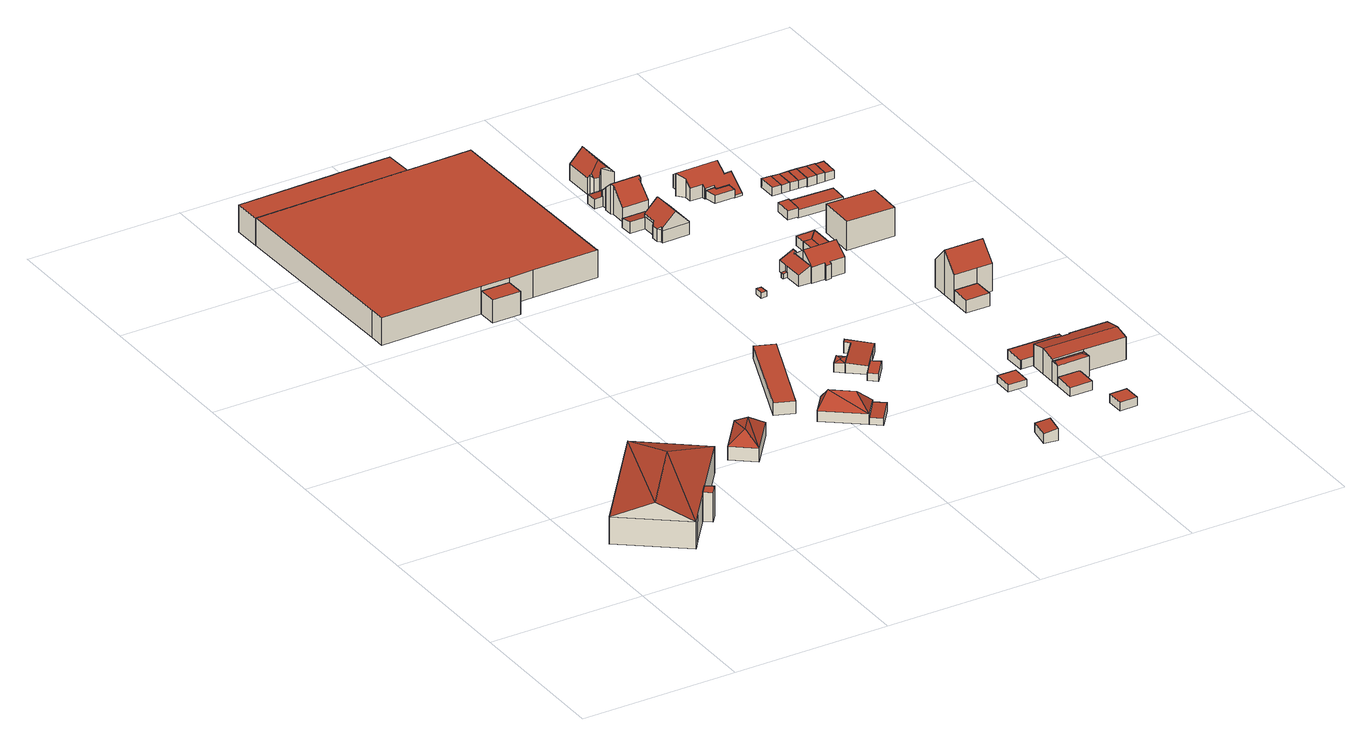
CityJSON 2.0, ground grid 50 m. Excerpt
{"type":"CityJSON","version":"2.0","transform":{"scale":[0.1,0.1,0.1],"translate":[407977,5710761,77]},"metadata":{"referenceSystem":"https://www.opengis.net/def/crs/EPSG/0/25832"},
"CityObjects":{
"building1":{"type":"Building","attributes":{"Gemeindeschluessel":"05978036","Geometrietyp2DReferenz":"3000","function":"31001_2000"},"children":["building1-1","building1-2"]},
"building1-1":{"type":"BuildingPart","attributes":{"roofType":"1000","measuredHeight":9.43},"parents":["building1"],"geometry":[{"type":"MultiSurface","lod":"2","boundaries":[[[0,1,2,3,4]],[[1,5,6,2]],[[5,7,8,9,6]],[[5,1,0,7]],[[9,3,2,6]],[[4,8,7,0]],[[4,3,9,8]]],"semantics":{"surfaces":[{"type":"WallSurface"},{"type":"RoofSurface"},{"type":"GroundSurface"},{"type":"ClosureSurface"}],"values":[0,0,0,1,2,0,3]}}]},
"building1-2":{"type":"BuildingPart","attributes":{"roofType":"5000","measuredHeight":14.11},"parents":["building1"],"geometry":[{"type":"MultiSurface","lod":"2","boundaries":[[[10,11,12,13]],[[11,14,15,12]],[[14,16,17,15]],[[16,18,19,17]],[[18,4,3,19]],[[8,20,21,9]],[[20,22,23,21]],[[22,24,25,23]],[[24,10,13,25]],[[18,16,26]],[[27,26,16]],[[16,14,11,10,24,27]],[[22,20,8,4,18,26]],[[27,22,26]],[[22,27,24]],[[13,12,15,17,19,3,9,21,23,25]],[[9,3,4,8]]],"semantics":{"surfaces":[{"type":"WallSurface"},{"type":"RoofSurface"},{"type":"GroundSurface"},{"type":"ClosureSurface"}],"values":[0,0,0,0,0,0,0,0,0,1,1,1,1,1,0,2,3]}}]},
"building2":{"type":"Building","attributes":{"Gemeindeschluessel":"05978036","Geometrietyp2DReferenz":"3000","function":"31001_2000","roofType":"3200","measuredHeight":8.14},"geometry":[{"type":"MultiSurface","lod":"2","boundaries":[[[28,29,30,31]],[[29,32,33,30]],[[32,34,35,33]],[[34,28,31,35]],[[32,29,36]],[[28,34,37]],[[37,29,28]],[[29,37,36]],[[34,36,37]],[[36,34,32]],[[31,30,33,35]]],"semantics":{"surfaces":[{"type":"WallSurface"},{"type":"RoofSurface"},{"type":"GroundSurface"}],"values":[0,0,0,0,1,1,1,1,1,1,2]}}]},
"building3":{"type":"Building","attributes":{"Gemeindeschluessel":"05978036","Geometrietyp2DReferenz":"3000","function":"31001_2000"},"children":["building3-1","building3-2","building3-3","building3-4"]},
"building3-1":{"type":"BuildingPart","attributes":{"roofType":"1000","measuredHeight":7.4},"parents":["building3"],"geometry":[{"type":"MultiSurface","lod":"2","boundaries":[[[38,39,40,41]],[[39,42,43,40]],[[42,44,45,43]],[[44,42,39,38]],[[41,40,43,45]],[[41,45,44,38]]],"semantics":{"surfaces":[{"type":"WallSurface"},{"type":"RoofSurface"},{"type":"GroundSurface"},{"type":"ClosureSurface"}],"values":[0,0,0,1,2,3]}}]},
"building3-2":{"type":"BuildingPart","attributes":{"roofType":"1000","measuredHeight":8.85},"parents":["building3"],"geometry":[{"type":"MultiSurface","lod":"2","boundaries":[[[46,47,48,49]],[[47,50,51,48]],[[50,52,51]],[[53,54,55]],[[53,56,57,54]],[[56,58,59,57]],[[58,60,61,59]],[[60,62,63,61]],[[62,60,58,56,53,50,47,46]],[[49,48,51,54,57,59,61,63]],[[55,52,50,53]],[[55,54,51,52]],[[49,63,62,46]]],"semantics":{"surfaces":[{"type":"WallSurface"},{"type":"RoofSurface"},{"type":"GroundSurface"},{"type":"ClosureSurface"}],"values":[0,0,0,0,0,0,0,0,1,2,0,3,3]}}]},
"building3-3":{"type":"BuildingPart","attributes":{"roofType":"5000","measuredHeight":5.62},"parents":["building3"],"geometry":[{"type":"MultiSurface","lod":"2","boundaries":[[[64,65,66,67]],[[65,55,54,66]],[[52,64,67,51]],[[68,69,65,64]],[[64,52,68]],[[52,55,69,68]],[[65,69,55]],[[67,66,54,51]],[[52,51,54,55]]],"semantics":{"surfaces":[{"type":"WallSurface"},{"type":"RoofSurface"},{"type":"GroundSurface"},{"type":"ClosureSurface"}],"values":[0,0,0,1,1,1,0,2,3]}}]},
"building3-4":{"type":"BuildingPart","attributes":{"roofType":"1000","measuredHeight":8.9},"parents":["building3"],"geometry":[{"type":"MultiSurface","lod":"2","boundaries":[[[70,71,72,73]],[[71,74,75,72]],[[74,76,38,41,75]],[[77,78,79,45,44]],[[78,80,81,79]],[[80,82,83,81]],[[82,84,46,49,83]],[[85,86,87,63,62]],[[86,88,89,87]],[[88,90,91,89]],[[90,92,93,91]],[[92,70,73,93]],[[92,90,88,86,85,84,82,80,78,77,76,74,71,70]],[[73,72,75,41,45,79,81,83,49,63,87,89,91,93]],[[44,38,76,77]],[[44,45,41,38]],[[62,46,84,85]],[[62,63,49,46]]],"semantics":{"surfaces":[{"type":"WallSurface"},{"type":"RoofSurface"},{"type":"GroundSurface"},{"type":"ClosureSurface"}],"values":[0,0,0,0,0,0,0,0,0,0,0,0,1,2,0,3,0,3]}}]},
"building4":{"type":"Building","attributes":{"Gemeindeschluessel":"05978036","Geometrietyp2DReferenz":"3000","function":"31001_1000","roofType":"3200","measuredHeight":8.25},"geometry":[{"type":"MultiSurface","lod":"2","boundaries":[[[94,95,96,97]],[[95,98,99,96]],[[98,100,101,99]],[[100,94,97,101]],[[98,95,102]],[[94,100,103]],[[102,94,103]],[[94,102,95]],[[98,103,100]],[[103,98,102]],[[97,96,99,101]]],"semantics":{"surfaces":[{"type":"WallSurface"},{"type":"RoofSurface"},{"type":"GroundSurface"}],"values":[0,0,0,0,1,1,1,1,1,1,2]}}]},
"building5":{"type":"Building","attributes":{"Gemeindeschluessel":"05978036","Geometrietyp2DReferenz":"3000","function":"31001_2000","roofType":"1000","measuredHeight":4.01},"geometry":[{"type":"MultiSurface","lod":"2","boundaries":[[[104,105,106,107]],[[105,108,109,106]],[[108,110,111,109]],[[110,112,113,111]],[[112,104,107,113]],[[112,110,108,105,104]],[[107,106,109,111,113]]],"semantics":{"surfaces":[{"type":"WallSurface"},{"type":"RoofSurface"},{"type":"GroundSurface"}],"values":[0,0,0,0,0,1,2]}}]},
"building6":{"type":"Building","attributes":{"Gemeindeschluessel":"05978036","Geometrietyp2DReferenz":"3000","function":"31001_2460","roofType":"2100","measuredHeight":2.81},"geometry":[{"type":"MultiSurface","lod":"2","boundaries":[[[114,115,116,117]],[[115,118,97,116]],[[118,119,101,97]],[[119,114,117,101]],[[119,118,115,114]],[[117,116,97,101]]],"semantics":{"surfaces":[{"type":"WallSurface"},{"type":"RoofSurface"},{"type":"GroundSurface"}],"values":[0,0,0,0,1,2]}}]},
"building7":{"type":"Building","attributes":{"Gemeindeschluessel":"05978036","Geometrietyp2DReferenz":"3000","function":"31001_2460","roofType":"1000","measuredHeight":2.35},"geometry":[{"type":"MultiSurface","lod":"2","boundaries":[[[120,121,122,123]],[[121,124,125,122]],[[124,126,127,125]],[[126,128,129,127]],[[128,120,123,129]],[[128,126,124,121,120]],[[123,122,125,127,129]]],"semantics":{"surfaces":[{"type":"WallSurface"},{"type":"RoofSurface"},{"type":"GroundSurface"}],"values":[0,0,0,0,0,1,2]}}]},
"building8":{"type":"Building","attributes":{"Gemeindeschluessel":"05978036","Geometrietyp2DReferenz":"3000","function":"31001_1000"},"children":["building8-1","building8-2"]},
"building8-1":{"type":"BuildingPart","attributes":{"roofType":"2100","measuredHeight":3.44},"parents":["building8"],"geometry":[{"type":"MultiSurface","lod":"2","boundaries":[[[130,131,132,133,134]],[[131,135,136,132]],[[135,137,138,136]],[[137,139,140,138]],[[139,141,142,140]],[[141,143,144,142]],[[143,145,146,144]],[[145,147,148,149,146]],[[145,143,141,139,137,135,131,130,147]],[[149,133,132,136,138,140,142,144,146]],[[134,148,147,130]],[[134,133,149,148]]],"semantics":{"surfaces":[{"type":"WallSurface"},{"type":"RoofSurface"},{"type":"GroundSurface"},{"type":"ClosureSurface"}],"values":[0,0,0,0,0,0,0,0,1,2,0,3]}}]},
"building8-2":{"type":"BuildingPart","attributes":{"roofType":"5000","measuredHeight":3.31},"parents":["building8"],"geometry":[{"type":"MultiSurface","lod":"2","boundaries":[[[148,150,151,149]],[[150,152,153,151]],[[152,134,133,153]],[[154,134,152]],[[155,154,152,150]],[[155,150,148]],[[154,155,148,134]],[[149,151,153,133]],[[149,133,134,148]]],"semantics":{"surfaces":[{"type":"WallSurface"},{"type":"RoofSurface"},{"type":"GroundSurface"},{"type":"ClosureSurface"}],"values":[0,0,0,1,1,1,1,2,3]}}]},
"building9":{"type":"Building","attributes":{"Gemeindeschluessel":"05978036","Geometrietyp2DReferenz":"3000","function":"31001_2000","roofType":"2100","measuredHeight":3.84},"geometry":[{"type":"MultiSurface","lod":"2","boundaries":[[[156,157,158,159]],[[157,160,161,158]],[[160,162,163,161]],[[162,156,159,163]],[[162,160,157,156]],[[159,158,161,163]]],"semantics":{"surfaces":[{"type":"WallSurface"},{"type":"RoofSurface"},{"type":"GroundSurface"}],"values":[0,0,0,0,1,2]}}]},
"building10":{"type":"Building","attributes":{"Gemeindeschluessel":"05978036","Geometrietyp2DReferenz":"3000","function":"31001_2500","roofType":"1000","measuredHeight":1.84},"geometry":[{"type":"MultiSurface","lod":"2","boundaries":[[[164,165,166,167]],[[165,168,169,166]],[[168,170,171,169]],[[170,164,167,171]],[[170,168,165,164]],[[167,166,169,171]]],"semantics":{"surfaces":[{"type":"WallSurface"},{"type":"RoofSurface"},{"type":"GroundSurface"}],"values":[0,0,0,0,1,2]}}]},
"building11":{"type":"Building","attributes":{"Gemeindeschluessel":"05978036","Geometrietyp2DReferenz":"3000","function":"31001_2460","roofType":"1000","measuredHeight":2.27},"geometry":[{"type":"MultiSurface","lod":"2","boundaries":[[[172,173,174,175]],[[173,176,177,174]],[[176,178,179,177]],[[178,172,175,179]],[[178,176,173,172]],[[175,174,177,179]]],"semantics":{"surfaces":[{"type":"WallSurface"},{"type":"RoofSurface"},{"type":"GroundSurface"}],"values":[0,0,0,0,1,2]}}]},
"building12":{"type":"Building","attributes":{"Gemeindeschluessel":"05978036","Geometrietyp2DReferenz":"3000","function":"31001_2460","roofType":"2100","measuredHeight":3.67},"geometry":[{"type":"MultiSurface","lod":"2","boundaries":[[[180,181,182,183]],[[181,184,185,182]],[[184,186,187,185]],[[186,188,189,187]],[[188,190,191,189]],[[190,180,183,191]],[[190,188,186,184,181,180]],[[183,182,185,187,189,191]]],"semantics":{"surfaces":[{"type":"WallSurface"},{"type":"RoofSurface"},{"type":"GroundSurface"}],"values":[0,0,0,0,0,0,1,2]}}]},
"building13":{"type":"Building","attributes":{"Gemeindeschluessel":"05978036","Geometrietyp2DReferenz":"3000","function":"31001_1000","roofType":"5000","measuredHeight":8.95},"geometry":[{"type":"MultiSurface","lod":"2","boundaries":[[[192,193,194,195]],[[193,196,197,194]],[[196,198,199,197]],[[198,200,201,199]],[[200,202,203,201]],[[202,204,205,203]],[[204,206,207,205]],[[206,208,209,207]],[[208,210,211,209]],[[210,192,195,211]],[[212,213,214,215,216,204,202,217,218,219]],[[220,221,212,219]],[[193,221,220,196]],[[196,220,219,218,198]],[[192,213,212,221,193]],[[198,218,217,200]],[[200,217,202]],[[206,216,215,208]],[[204,216,206]],[[208,215,214,210]],[[210,214,213,192]],[[195,194,197,199,201,203,205,207,209,211]]],"semantics":{"surfaces":[{"type":"WallSurface"},{"type":"RoofSurface"},{"type":"GroundSurface"}],"values":[0,0,0,0,0,0,0,0,0,0,1,1,0,0,0,0,0,0,0,0,0,2]}}]},
"building14":{"type":"Building","attributes":{"Gemeindeschluessel":"05978036","Geometrietyp2DReferenz":"3000","function":"31001_2460","roofType":"2100","measuredHeight":3.21},"geometry":[{"type":"MultiSurface","lod":"2","boundaries":[[[222,223,224,225]],[[223,226,227,224]],[[226,228,229,227]],[[228,230,231,229]],[[230,232,233,231]],[[232,222,225,233]],[[232,230,228,226,223,222]],[[225,224,227,229,231,233]]],"semantics":{"surfaces":[{"type":"WallSurface"},{"type":"RoofSurface"},{"type":"GroundSurface"}],"values":[0,0,0,0,0,0,1,2]}}]},
"building15":{"type":"Building","attributes":{"Gemeindeschluessel":"05978036","Geometrietyp2DReferenz":"3000","function":"31001_1000","roofType":"3100","measuredHeight":9.71},"geometry":[{"type":"MultiSurface","lod":"2","boundaries":[[[234,235,236,237]],[[235,238,239,236]],[[238,240,241,239]],[[240,242,243,241]],[[242,244,245,243]],[[244,246,247,245]],[[246,248,249,247]],[[248,250,251,249]],[[250,252,253,251]],[[252,254,255,253]],[[254,256,257,255]],[[256,258,259,257]],[[258,260,261,259]],[[260,262,263,261]],[[262,264,265,263]],[[264,234,237,265]],[[260,258,256,254,252,250,248,246,244,242]],[[242,240,238,235,234,264,262,260]],[[237,236,239,241,243,245,247,249,251,253,255,257,259,261,263,265]]],"semantics":{"surfaces":[{"type":"WallSurface"},{"type":"RoofSurface"},{"type":"GroundSurface"}],"values":[0,0,0,0,0,0,0,0,0,0,0,0,0,0,0,0,1,1,2]}}]},
"building16":{"type":"Building","attributes":{"Gemeindeschluessel":"05978036","Geometrietyp2DReferenz":"3000","function":"31001_2460"},"children":["building16-1","building16-2"]},
"building16-1":{"type":"BuildingPart","attributes":{"roofType":"2100","measuredHeight":5.78},"parents":["building16"],"geometry":[{"type":"MultiSurface","lod":"2","boundaries":[[[266,267,268,269]],[[267,270,271,272,268]],[[273,274,275,276,277]],[[274,278,279,275]],[[278,280,281,279]],[[280,282,283,281]],[[282,266,269,283]],[[282,280,278,274,273,270,267,266]],[[269,268,272,276,275,279,281,283]],[[277,271,270,273]],[[277,276,272,271]]],"semantics":{"surfaces":[{"type":"WallSurface"},{"type":"RoofSurface"},{"type":"GroundSurface"},{"type":"ClosureSurface"}],"values":[0,0,0,0,0,0,0,1,2,0,3]}}]},
"building16-2":{"type":"BuildingPart","attributes":{"roofType":"9999","measuredHeight":1.71},"parents":["building16"],"geometry":[{"type":"MultiSurface","lod":"2","boundaries":[[[271,277,284,285]],[[285,284,286,287]],[[284,277,276,286]],[[271,285,287,272]],[[272,276,277,271]],[[287,286,276,272]]],"semantics":{"surfaces":[{"type":"RoofSurface"},{"type":"WallSurface"},{"type":"GroundSurface"}],"values":[0,1,1,1,1,2]}}]},
"building17":{"type":"Building","attributes":{"Gemeindeschluessel":"05978036","Geometrietyp2DReferenz":"3000","function":"31001_2460","roofType":"1000","measuredHeight":2.8},"geometry":[{"type":"MultiSurface","lod":"2","boundaries":[[[288,289,290,291]],[[289,292,293,290]],[[292,294,295,293]],[[294,288,291,295]],[[294,292,289,288]],[[291,290,293,295]]],"semantics":{"surfaces":[{"type":"WallSurface"},{"type":"RoofSurface"},{"type":"GroundSurface"}],"values":[0,0,0,0,1,2]}}]},
"building18":{"type":"Building","attributes":{"Gemeindeschluessel":"05978036","Geometrietyp2DReferenz":"3000","function":"31001_1000","roofType":"5000","measuredHeight":9.5},"geometry":[{"type":"MultiSurface","lod":"2","boundaries":[[[296,297,298,299]],[[297,300,301,298]],[[300,302,303,301]],[[302,304,305,303]],[[304,306,307,305]],[[306,308,309,307]],[[308,310,311,309]],[[310,312,313,311]],[[312,296,299,313]],[[304,314,315,316,308,306]],[[314,302,300,317,315]],[[315,317,297,296,312,310,316]],[[300,297,317]],[[304,302,314]],[[310,308,316]],[[299,298,301,303,305,307,309,311,313]]],"semantics":{"surfaces":[{"type":"WallSurface"},{"type":"RoofSurface"},{"type":"GroundSurface"}],"values":[0,0,0,0,0,0,0,0,0,1,1,1,0,0,0,2]}}]},
"building19":{"type":"Building","attributes":{"Gemeindeschluessel":"05978036","Geometrietyp2DReferenz":"3000","function":"31001_1000","roofType":"3100","measuredHeight":8.71},"geometry":[{"type":"MultiSurface","lod":"2","boundaries":[[[318,319,320,321]],[[319,322,323,320]],[[322,324,325,323]],[[324,326,327,325]],[[326,328,329,327]],[[328,330,331,329]],[[330,332,333,331]],[[332,334,335,333]],[[334,336,337,335]],[[336,338,339,337]],[[338,340,341,339]],[[340,318,321,341]],[[336,334,332,330,328]],[[328,326,324,322,319,318,340,338,336]],[[321,320,323,325,327,329,331,333,335,337,339,341]]],"semantics":{"surfaces":[{"type":"WallSurface"},{"type":"RoofSurface"},{"type":"GroundSurface"}],"values":[0,0,0,0,0,0,0,0,0,0,0,0,1,1,2]}}]},
"building20":{"type":"Building","attributes":{"Gemeindeschluessel":"05978036","Geometrietyp2DReferenz":"3000","function":"31001_2460","roofType":"1000","measuredHeight":2.98},"geometry":[{"type":"MultiSurface","lod":"2","boundaries":[[[342,343,344,345]],[[343,346,347,344]],[[346,348,349,347]],[[348,350,351,349]],[[350,352,353,351]],[[352,354,355,353]],[[354,342,345,355]],[[354,352,350,348,346,343,342]],[[345,344,347,349,351,353,355]]],"semantics":{"surfaces":[{"type":"WallSurface"},{"type":"RoofSurface"},{"type":"GroundSurface"}],"values":[0,0,0,0,0,0,0,1,2]}}]},
"building21":{"type":"Building","attributes":{"Gemeindeschluessel":"05978036","Geometrietyp2DReferenz":"3000","function":"31001_1000"},"children":["building21-1","building21-2","building21-3"]},
"building21-1":{"type":"BuildingPart","attributes":{"roofType":"5000","measuredHeight":7.18},"parents":["building21"],"geometry":[{"type":"MultiSurface","lod":"2","boundaries":[[[356,357,358,359,360]],[[361,362,363,364]],[[365,362,361]],[[366,365,361,357]],[[366,357,356]],[[365,366,356,362]],[[359,358,364,363,367]],[[364,358,357,361]],[[360,368,367,363,362,356]],[[360,359,367,368]]],"semantics":{"surfaces":[{"type":"WallSurface"},{"type":"RoofSurface"},{"type":"GroundSurface"},{"type":"ClosureSurface"}],"values":[0,0,1,1,0,1,2,3,0,3]}}]},
"building21-2":{"type":"BuildingPart","attributes":{"roofType":"3100","measuredHeight":8.26},"parents":["building21"],"geometry":[{"type":"MultiSurface","lod":"2","boundaries":[[[369,370,371,358,357]],[[370,372,373,371]],[[372,374,375,373]],[[374,376,377,375]],[[376,378,379,377]],[[378,380,381,379]],[[380,382,383,381]],[[382,384,385,383]],[[384,386,387,385]],[[386,388,361,364,387]],[[384,382,380,378,376,374,372,370]],[[370,369,388,386,384]],[[358,371,373,375,377,379,381,383,385,387,364]],[[357,361,388,369]],[[357,358,364,361]]],"semantics":{"surfaces":[{"type":"WallSurface"},{"type":"RoofSurface"},{"type":"GroundSurface"},{"type":"ClosureSurface"}],"values":[0,0,0,0,0,0,0,0,0,0,1,1,2,0,3]}}]},
"building21-3":{"type":"BuildingPart","attributes":{"roofType":"1000","measuredHeight":2.96},"parents":["building21"],"geometry":[{"type":"MultiSurface","lod":"2","boundaries":[[[389,360,359,390]],[[368,391,392,367]],[[391,389,390,392]],[[391,368,360,389]],[[390,359,367,392]],[[367,359,360,368]]],"semantics":{"surfaces":[{"type":"WallSurface"},{"type":"RoofSurface"},{"type":"GroundSurface"},{"type":"ClosureSurface"}],"values":[0,0,0,1,2,3]}}]},
"building22":{"type":"Building","attributes":{"Gemeindeschluessel":"05978036","Geometrietyp2DReferenz":"3000","function":"51009_1610","roofType":"1000","measuredHeight":2.82},"geometry":[{"type":"MultiSurface","lod":"2","boundaries":[[[393,394,395,396]],[[394,397,398,395]],[[397,399,400,398]],[[399,393,396,400]],[[399,397,394,393]],[[396,395,398,400]]],"semantics":{"surfaces":[{"type":"WallSurface"},{"type":"RoofSurface"},{"type":"GroundSurface"}],"values":[0,0,0,0,1,2]}}]},
"building23":{"type":"Building","attributes":{"Gemeindeschluessel":"05978036","Geometrietyp2DReferenz":"3000","function":"31001_2460"},"children":["building23-1","building23-2"]},
"building23-1":{"type":"BuildingPart","attributes":{"roofType":"1000","measuredHeight":3.04},"parents":["building23"],"geometry":[{"type":"MultiSurface","lod":"2","boundaries":[[[394,393,401,402]],[[393,403,404,401]],[[403,405,406,404]],[[403,393,394,405]],[[406,402,401,404]],[[402,406,405,394]]],"semantics":{"surfaces":[{"type":"WallSurface"},{"type":"RoofSurface"},{"type":"GroundSurface"},{"type":"ClosureSurface"}],"values":[0,0,0,1,2,3]}}]},
"building23-2":{"type":"BuildingPart","attributes":{"roofType":"1000","measuredHeight":3.06},"parents":["building23"],"geometry":[{"type":"MultiSurface","lod":"2","boundaries":[[[407,408,406,405]],[[407,397,409,408]],[[397,394,402,409]],[[394,397,407,405]],[[406,408,409,402]],[[405,406,402,394]]],"semantics":{"surfaces":[{"type":"WallSurface"},{"type":"RoofSurface"},{"type":"GroundSurface"},{"type":"ClosureSurface"}],"values":[0,0,0,1,2,3]}}]},
"building24":{"type":"Building","attributes":{"Gemeindeschluessel":"05978036","Geometrietyp2DReferenz":"3000","function":"51009_1610","roofType":"1000","measuredHeight":2.64},"geometry":[{"type":"MultiSurface","lod":"2","boundaries":[[[410,411,412,413]],[[411,414,415,412]],[[414,416,417,415]],[[416,418,419,417]],[[418,420,421,419]],[[420,410,413,421]],[[420,418,416,414,411,410]],[[413,412,415,417,419,421]]],"semantics":{"surfaces":[{"type":"WallSurface"},{"type":"RoofSurface"},{"type":"GroundSurface"}],"values":[0,0,0,0,0,0,1,2]}}]},
"building25":{"type":"Building","attributes":{"Gemeindeschluessel":"05978036","Geometrietyp2DReferenz":"3000","function":"31001_1000"},"children":["building25-1","building25-2"]},
"building25-1":{"type":"BuildingPart","attributes":{"roofType":"3100","measuredHeight":7.29},"parents":["building25"],"geometry":[{"type":"MultiSurface","lod":"2","boundaries":[[[422,423,424,425,426]],[[423,427,428,424]],[[427,429,430,428]],[[429,431,432,430]],[[431,433,434,432]],[[433,435,436,434]],[[435,437,438,436]],[[437,439,440,438]],[[439,441,442,440]],[[441,443,444,442]],[[443,445,446,444]],[[445,447,448,446]],[[447,449,450,448]],[[449,451,452,450]],[[451,453,454,452]],[[453,455,456,454]],[[455,457,458,456]],[[457,459,460,461,458]],[[453,451,449,447,445,443,441,439,437,435,433,431,429,427]],[[427,423,422,459,457,455,453]],[[461,425,424,428,430,432,434,436,438,440,442,444,446,448,450,452,454,456,458]],[[426,460,459,422]],[[426,425,461,460]]],"semantics":{"surfaces":[{"type":"WallSurface"},{"type":"RoofSurface"},{"type":"GroundSurface"},{"type":"ClosureSurface"}],"values":[0,0,0,0,0,0,0,0,0,0,0,0,0,0,0,0,0,0,1,1,2,0,3]}}]},
"building25-2":{"type":"BuildingPart","attributes":{"roofType":"2100","measuredHeight":4.04},"parents":["building25"],"geometry":[{"type":"MultiSurface","lod":"2","boundaries":[[[460,462,463,461]],[[462,464,465,463]],[[464,426,425,465]],[[426,464,462,460]],[[461,463,465,425]],[[461,425,426,460]]],"semantics":{"surfaces":[{"type":"WallSurface"},{"type":"RoofSurface"},{"type":"GroundSurface"},{"type":"ClosureSurface"}],"values":[0,0,0,1,2,3]}}]},
"building26":{"type":"Building","attributes":{"Gemeindeschluessel":"05978036","Geometrietyp2DReferenz":"3000","function":"31001_1000"},"children":["building26-1","building26-2"]},
"building26-1":{"type":"BuildingPart","attributes":{"roofType":"3100","measuredHeight":14.62},"parents":["building26"],"geometry":[{"type":"MultiSurface","lod":"2","boundaries":[[[466,467,468,469,470]],[[467,471,472,468]],[[471,473,474,472]],[[473,475,476,474]],[[475,477,478,476]],[[477,479,480,478]],[[479,481,482,480]],[[481,483,484,482]],[[483,485,486,484]],[[485,487,488,489,486]],[[483,481,479,477,475,473,471,467]],[[467,466,487,485,483]],[[469,468,472,474,476,478,480,482,484,486,489]],[[470,488,487,466]],[[470,469,489,488]]],"semantics":{"surfaces":[{"type":"WallSurface"},{"type":"RoofSurface"},{"type":"GroundSurface"},{"type":"ClosureSurface"}],"values":[0,0,0,0,0,0,0,0,0,0,1,1,2,0,3]}}]},
"building26-2":{"type":"BuildingPart","attributes":{"roofType":"1000","measuredHeight":4.12},"parents":["building26"],"geometry":[{"type":"MultiSurface","lod":"2","boundaries":[[[488,490,491,489]],[[490,492,493,491]],[[492,470,469,493]],[[470,492,490,488]],[[489,491,493,469]],[[489,469,470,488]]],"semantics":{"surfaces":[{"type":"WallSurface"},{"type":"RoofSurface"},{"type":"GroundSurface"},{"type":"ClosureSurface"}],"values":[0,0,0,1,2,3]}}]},
"building27":{"type":"Building","attributes":{"Gemeindeschluessel":"05978036","Geometrietyp2DReferenz":"3000","function":"31001_2500","roofType":"1000","measuredHeight":3.04},"geometry":[{"type":"MultiSurface","lod":"2","boundaries":[[[494,495,496,497]],[[495,498,499,496]],[[498,500,501,499]],[[500,494,497,501]],[[500,498,495,494]],[[497,496,499,501]]],"semantics":{"surfaces":[{"type":"WallSurface"},{"type":"RoofSurface"},{"type":"GroundSurface"}],"values":[0,0,0,0,1,2]}}]},
"building28":{"type":"Building","attributes":{"Gemeindeschluessel":"05978036","Geometrietyp2DReferenz":"3000","function":"31001_1000","roofType":"1000","measuredHeight":9.32},"geometry":[{"type":"MultiSurface","lod":"2","boundaries":[[[502,503,504,505]],[[503,506,507,504]],[[506,508,509,507]],[[508,502,505,509]],[[508,506,503,502]],[[505,504,507,509]]],"semantics":{"surfaces":[{"type":"WallSurface"},{"type":"RoofSurface"},{"type":"GroundSurface"}],"values":[0,0,0,0,1,2]}}]},
"building29":{"type":"Building","attributes":{"Gemeindeschluessel":"05978036","Geometrietyp2DReferenz":"3000","function":"31001_2460","roofType":"1000","measuredHeight":2.67},"geometry":[{"type":"MultiSurface","lod":"2","boundaries":[[[510,511,512,513]],[[511,514,515,512]],[[514,516,517,515]],[[516,510,513,517]],[[516,514,511,510]],[[513,512,515,517]]],"semantics":{"surfaces":[{"type":"WallSurface"},{"type":"RoofSurface"},{"type":"GroundSurface"}],"values":[0,0,0,0,1,2]}}]},
"building30":{"type":"Building","attributes":{"Gemeindeschluessel":"05978036","Geometrietyp2DReferenz":"3000","function":"31001_2460","roofType":"1000","measuredHeight":2.61},"geometry":[{"type":"MultiSurface","lod":"2","boundaries":[[[518,519,520,521]],[[519,522,523,520]],[[522,524,525,523]],[[524,526,527,525]],[[526,528,529,527]],[[528,518,521,529]],[[528,526,524,522,519,518]],[[521,520,523,525,527,529]]],"semantics":{"surfaces":[{"type":"WallSurface"},{"type":"RoofSurface"},{"type":"GroundSurface"}],"values":[0,0,0,0,0,0,1,2]}}]},
"building31":{"type":"Building","attributes":{"Gemeindeschluessel":"05978036","Geometrietyp2DReferenz":"3000","function":"31001_2460","roofType":"1000","measuredHeight":2.72},"geometry":[{"type":"MultiSurface","lod":"2","boundaries":[[[530,531,532,533]],[[531,534,535,532]],[[534,536,537,535]],[[536,530,533,537]],[[536,534,531,530]],[[533,532,535,537]]],"semantics":{"surfaces":[{"type":"WallSurface"},{"type":"RoofSurface"},{"type":"GroundSurface"}],"values":[0,0,0,0,1,2]}}]},
"building32":{"type":"Building","attributes":{"Gemeindeschluessel":"05978036","Geometrietyp2DReferenz":"3000","function":"31001_2460","roofType":"1000","measuredHeight":2.71},"geometry":[{"type":"MultiSurface","lod":"2","boundaries":[[[536,534,535,537]],[[534,538,539,535]],[[538,540,541,539]],[[540,536,537,541]],[[540,538,534,536]],[[537,535,539,541]]],"semantics":{"surfaces":[{"type":"WallSurface"},{"type":"RoofSurface"},{"type":"GroundSurface"}],"values":[0,0,0,0,1,2]}}]},
"building33":{"type":"Building","attributes":{"Gemeindeschluessel":"05978036","Geometrietyp2DReferenz":"3000","function":"31001_2460","roofType":"1000","measuredHeight":2.73},"geometry":[{"type":"MultiSurface","lod":"2","boundaries":[[[540,538,539,541]],[[538,542,543,539]],[[542,544,545,543]],[[544,540,541,545]],[[544,542,538,540]],[[541,539,543,545]]],"semantics":{"surfaces":[{"type":"WallSurface"},{"type":"RoofSurface"},{"type":"GroundSurface"}],"values":[0,0,0,0,1,2]}}]},
"building34":{"type":"Building","attributes":{"Gemeindeschluessel":"05978036","Geometrietyp2DReferenz":"3000","function":"31001_2460","roofType":"1000","measuredHeight":2.89},"geometry":[{"type":"MultiSurface","lod":"2","boundaries":[[[544,542,546,547]],[[542,548,549,546]],[[548,550,551,549]],[[550,544,547,551]],[[550,548,542,544]],[[547,546,549,551]]],"semantics":{"surfaces":[{"type":"WallSurface"},{"type":"RoofSurface"},{"type":"GroundSurface"}],"values":[0,0,0,0,1,2]}}]},
"building35":{"type":"Building","attributes":{"Gemeindeschluessel":"05978036","Geometrietyp2DReferenz":"3000","function":"31001_2460","roofType":"1000","measuredHeight":2.85},"geometry":[{"type":"MultiSurface","lod":"2","boundaries":[[[550,548,549,551]],[[548,552,553,549]],[[552,554,555,553]],[[554,550,551,555]],[[554,552,548,550]],[[551,549,553,555]]],"semantics":{"surfaces":[{"type":"WallSurface"},{"type":"RoofSurface"},{"type":"GroundSurface"}],"values":[0,0,0,0,1,2]}}]},
"building36":{"type":"Building","attributes":{"Gemeindeschluessel":"05978036","Geometrietyp2DReferenz":"3000","function":"31001_2460","roofType":"1000","measuredHeight":2.71},"geometry":[{"type":"MultiSurface","lod":"2","boundaries":[[[556,557,558,559]],[[557,560,561,558]],[[560,562,563,561]],[[562,564,565,563]],[[564,556,559,565]],[[564,562,560,557,556]],[[559,558,561,563,565]]],"semantics":{"surfaces":[{"type":"WallSurface"},{"type":"RoofSurface"},{"type":"GroundSurface"}],"values":[0,0,0,0,0,1,2]}}]}
},
"vertices":[
[319,189,174],[342,171,174],[342,171,79],[319,189,79],[319,189,166],[319,142,174],[319,142,79],[296,160,174],[296,160,166],[296,160,79],
[206,443,166],[237,482,166],[237,482,79],[206,443,79],[241,487,166],[241,487,79],[271,526,166],[271,526,79],[464,374,166],[464,374,79],[226,71,166],[226,71,79],[200,38,166],[200,38,79],[7,189,166],[7,189,79],[287,337,221],[109,110,221],
[702,490,114],[611,375,114],[611,375,71],[702,490,71],[541,430,114],[541,430,71],[632,545,114],[632,545,71],[599,431,153],[641,484,153],
[523,1581,80],[524,1522,80],[524,1522,6],[523,1581,6],[432,1521,80],[432,1521,6],[431,1580,80],[431,1580,6],
[88,2235,94],[87,2325,94],[87,2325,6],[88,2235,6],[402,2331,94],[402,2331,6],[402,2331,48],[453,2332,94],[453,2332,6],[453,2332,48],[588,2334,94],[588,2334,6],[590,2274,94],[590,2274,6],[591,2274,94],[591,2274,6],[591,2244,94],[591,2244,6],
[402,2353,48],[453,2354,48],[453,2354,6],[402,2353,6],[413,2342,62],[453,2343,62],
[816,1586,95],[603,1583,95],[603,1583,6],[816,1586,6],[523,1582,95],[523,1582,6],[523,1581,95],[431,1580,95],[431,1581,95],[431,1581,6],[101,1576,95],[101,1576,6],[100,1626,95],[100,1626,6],[88,2235,95],[591,2244,95],[630,2245,95],[630,2245,6],[801,2248,95],[801,2248,6],[814,1589,95],[814,1589,6],[816,1589,95],[816,1589,6],
[986,397,102],[870,488,102],[870,488,68],[986,397,68],[919,551,102],[919,551,68],[1035,460,102],[1035,460,68],[915,503,150],[979,453,150],
[848,569,100],[788,592,100],[788,592,60],[848,569,60],[907,895,100],[907,895,60],[968,871,100],[968,871,60],[860,598,100],[860,598,60],
[1067,435,96],[1018,372,91],[1018,372,68],[1067,435,68],[986,397,91],[1035,460,96],
[1112,616,88],[1133,644,88],[1133,644,64],[1112,616,64],[1156,672,88],[1156,672,64],[1181,652,88],[1181,652,64],[1137,596,88],[1137,596,64],
[1107,717,96],[1152,771,96],[1152,771,63],[1107,717,63],[1107,717,93],[1136,784,98],[1136,784,63],[1147,798,98],[1147,798,63],[1213,744,91],[1213,744,63],[1188,713,91],[1188,713,63],[1156,672,91],[1156,672,63],[1133,644,91],[1133,644,63],[1082,686,96],[1082,686,93],[1082,686,63],
[1057,706,93],[1057,706,63],[1083,738,93],[1083,738,63],[1085,715,96],[1080,709,96],
[1370,8,132],[1326,16,124],[1326,16,94],[1370,8,94],[1337,82,124],[1337,82,94],[1381,72,132],[1381,72,94],
[1125,1182,69],[1107,1181,69],[1107,1181,51],[1125,1182,51],[1107,1210,69],[1107,1210,51],[1124,1210,69],[1124,1210,51],
[1392,376,115],[1453,376,115],[1453,376,92],[1392,376,92],[1452,315,115],[1452,315,92],[1392,315,115],[1392,315,92],
[1048,1714,67],[999,1713,67],[999,1713,30],[1048,1714,30],[998,1754,59],[998,1754,30],[1088,1755,59],[1088,1755,30],[1089,1715,67],[1089,1715,30],[1048,1715,67],[1048,1715,30],
[1089,1715,70],[1136,1716,70],[1136,1716,31],[1089,1715,31],[1137,1620,70],[1137,1620,31],[1049,1619,70],[1049,1619,31],[1049,1626,70],[1049,1626,31],[1040,1635,71],[1040,1635,31],[1040,1657,70],[1040,1657,31],[1048,1667,70],[1048,1667,31],[1048,1714,70],[1048,1714,31],[1048,1715,70],[1048,1715,31],[1090,1715,120],[1089,1715,120],[1048,1715,79],[1048,1714,79],[1048,1667,79],[1049,1626,79],[1049,1619,79],[1091,1619,120],[1137,1620,74],[1136,1716,74],
[1020,1895,53],[993,1894,53],[993,1894,21],[1020,1895,21],[993,1932,49],[993,1932,21],[1084,1933,49],[1084,1933,21],[1084,1903,52],[1084,1903,21],[1020,1902,52],[1020,1902,21],
[1105,1789,69],[1021,1788,69],[1021,1788,23],[1105,1789,23],[1021,1839,115],[1021,1839,23],[1015,1844,120],[1015,1844,23],[1015,1845,120],[1015,1845,23],[1015,1872,96],[1015,1872,23],[1020,1877,91],[1020,1877,23],[1020,1895,76],[1020,1895,23],[1020,1902,69],[1020,1902,23],[1084,1903,69],[1084,1903,23],[1104,1903,69],[1104,1903,23],[1104,1886,84],[1104,1886,23],[1109,1887,84],[1109,1887,23],[1109,1846,120],[1109,1846,23],[1110,1838,113],[1110,1838,23],[1105,1838,113],[1105,1838,23],
[1273,1189,103],[1233,1188,84],[1233,1188,48],[1273,1189,48],[1232,1247,84],[1232,1247,65],[1232,1247,48],[1232,1258,84],[1232,1289,84],[1232,1289,48],[1232,1258,48],[1232,1258,65],[1277,1289,106],[1277,1289,48],[1277,1273,106],[1277,1273,48],[1271,1273,103],[1271,1273,48],
[1218,1257,65],[1218,1247,65],[1218,1257,48],[1218,1247,48],
[1600,110,125],[1656,111,125],[1656,111,97],[1600,110,97],[1657,56,125],[1657,56,97],[1601,55,125],[1601,55,97],
[1023,2080,66],[1065,2081,108],[1065,2081,14],[1023,2080,14],[1112,2081,59],[1112,2081,14],[1113,1987,59],[1113,1987,14],[1069,1986,84],[1069,1986,14],[1059,1977,63],[1059,1977,14],[1042,1977,64],[1042,1977,14],[1032,1985,74],[1032,1985,14],[1025,1985,66],[1025,1985,14],[1090,1986,83],[1066,1995,109],[1036,1982,78],[1065,2081,109],
[1334,1177,96],[1316,1176,96],[1316,1176,49],[1334,1177,49],[1316,1184,101],[1316,1184,49],[1273,1183,101],[1273,1183,49],[1273,1189,106],[1273,1189,49],[1272,1228,136],[1272,1228,49],[1271,1273,101],[1271,1273,49],[1277,1273,101],[1277,1273,49],[1382,1274,101],[1382,1274,49],[1382,1229,136],[1382,1229,49],[1383,1185,101],[1383,1185,49],[1334,1184,101],[1334,1184,49],
[1503,431,104],[1503,501,104],[1503,501,74],[1503,431,74],[1617,500,104],[1617,500,74],[1617,501,104],[1617,501,74],[1671,501,104],[1671,501,74],[1672,431,104],[1672,431,74],[1506,431,104],[1506,431,74],
[1526,270,159],[1526,300,159],[1526,300,93],[1526,270,93],[1526,270,122],[1630,300,159],[1630,270,159],[1630,270,93],[1630,300,93],[1615,285,165],[1526,285,165],[1598,270,93],[1598,270,122],
[1526,300,165],[1526,349,176],[1526,349,93],[1527,401,165],[1527,401,93],[1600,401,165],[1600,401,93],[1600,397,165],[1600,397,93],[1644,397,165],[1644,397,93],[1644,401,165],[1644,401,93],[1768,400,165],[1768,400,93],[1768,347,176],[1768,347,93],[1768,299,165],[1768,299,93],[1630,300,165],
[1526,201,122],[1526,201,93],[1598,201,122],[1598,201,93],
[1351,1358,75],[1379,1358,75],[1379,1358,47],[1351,1358,47],[1379,1305,75],[1379,1305,47],[1352,1305,75],[1352,1305,47],
[1351,1358,44],[1379,1358,44],[1351,1394,75],[1351,1394,44],[1411,1395,75],[1411,1395,44],
[1412,1306,75],[1412,1306,44],[1379,1305,44],
[1289,1731,57],[1281,1769,57],[1281,1769,31],[1289,1731,31],[1310,1770,57],[1310,1770,31],[1310,1761,57],[1310,1761,31],[1353,1761,57],[1353,1761,31],[1353,1731,57],[1353,1731,31],
[1322,1872,72],[1354,1872,72],[1354,1872,30],[1322,1872,30],[1322,1872,70],[1354,1827,103],[1354,1827,30],[1355,1791,79],[1355,1791,30],[1378,1792,79],[1378,1792,30],[1378,1732,38],[1378,1732,30],[1353,1731,38],[1353,1731,30],[1353,1761,58],[1353,1761,30],[1310,1761,58],[1310,1761,30],[1310,1770,64],[1310,1770,30],[1281,1769,64],[1281,1769,30],[1277,1769,64],[1277,1769,30],[1277,1780,72],[1277,1780,30],[1237,1780,72],[1237,1780,30],[1237,1805,89],[1237,1805,30],[1217,1825,103],[1217,1825,30],[1237,1846,89],[1237,1846,30],[1236,1871,72],[1236,1871,30],[1280,1871,72],[1280,1871,70],[1280,1871,30],
[1280,1906,45],[1280,1906,30],[1322,1907,45],[1322,1907,30],
[1549,867,150],[1549,918,206],[1549,918,60],[1549,867,60],[1549,867,101],[1549,970,150],[1549,970,60],[1595,970,150],[1595,970,60],[1595,975,144],[1595,975,60],[1631,975,144],[1631,975,60],[1631,970,150],[1631,970,60],[1674,969,150],[1674,969,60],[1674,918,206],[1674,918,60],[1674,867,150],[1674,867,60],[1625,867,150],[1625,867,101],[1625,867,60],
[1625,801,101],[1625,801,60],[1549,801,101],[1549,801,60],
[1446,1540,65],[1411,1541,65],[1411,1541,35],[1446,1540,35],[1413,1596,65],[1413,1596,35],[1448,1597,65],[1448,1597,35],
[1617,1301,133],[1461,1303,133],[1461,1303,40],[1617,1301,40],[1463,1418,133],[1463,1418,40],[1620,1415,133],[1620,1415,40],
[1452,1750,54],[1482,1749,54],[1482,1749,27],[1452,1750,27],[1481,1690,54],[1481,1690,27],[1451,1691,54],[1451,1691,27],
[1446,1540,58],[1448,1597,58],[1448,1597,32],[1446,1540,32],[1450,1597,58],[1450,1597,32],[1450,1598,58],[1450,1598,32],[1593,1594,58],[1593,1594,32],[1591,1536,58],[1591,1536,32],
[1481,1690,53],[1482,1749,53],[1482,1749,26],[1481,1690,26],[1509,1748,53],[1509,1748,26],[1508,1690,53],[1508,1690,26],
[1538,1748,53],[1538,1748,26],[1536,1689,53],[1536,1689,26],
[1565,1747,53],[1565,1747,26],[1564,1688,53],[1564,1688,26],
[1565,1747,24],[1564,1688,24],[1597,1746,53],[1597,1746,24],[1596,1688,53],[1596,1688,24],
[1624,1746,53],[1624,1746,24],[1622,1687,53],[1622,1687,24],
[1622,1687,52],[1624,1746,52],[1624,1746,25],[1622,1687,25],[1628,1745,52],[1628,1745,25],[1653,1745,52],[1653,1745,25],[1652,1686,52],[1652,1686,25]
]}
